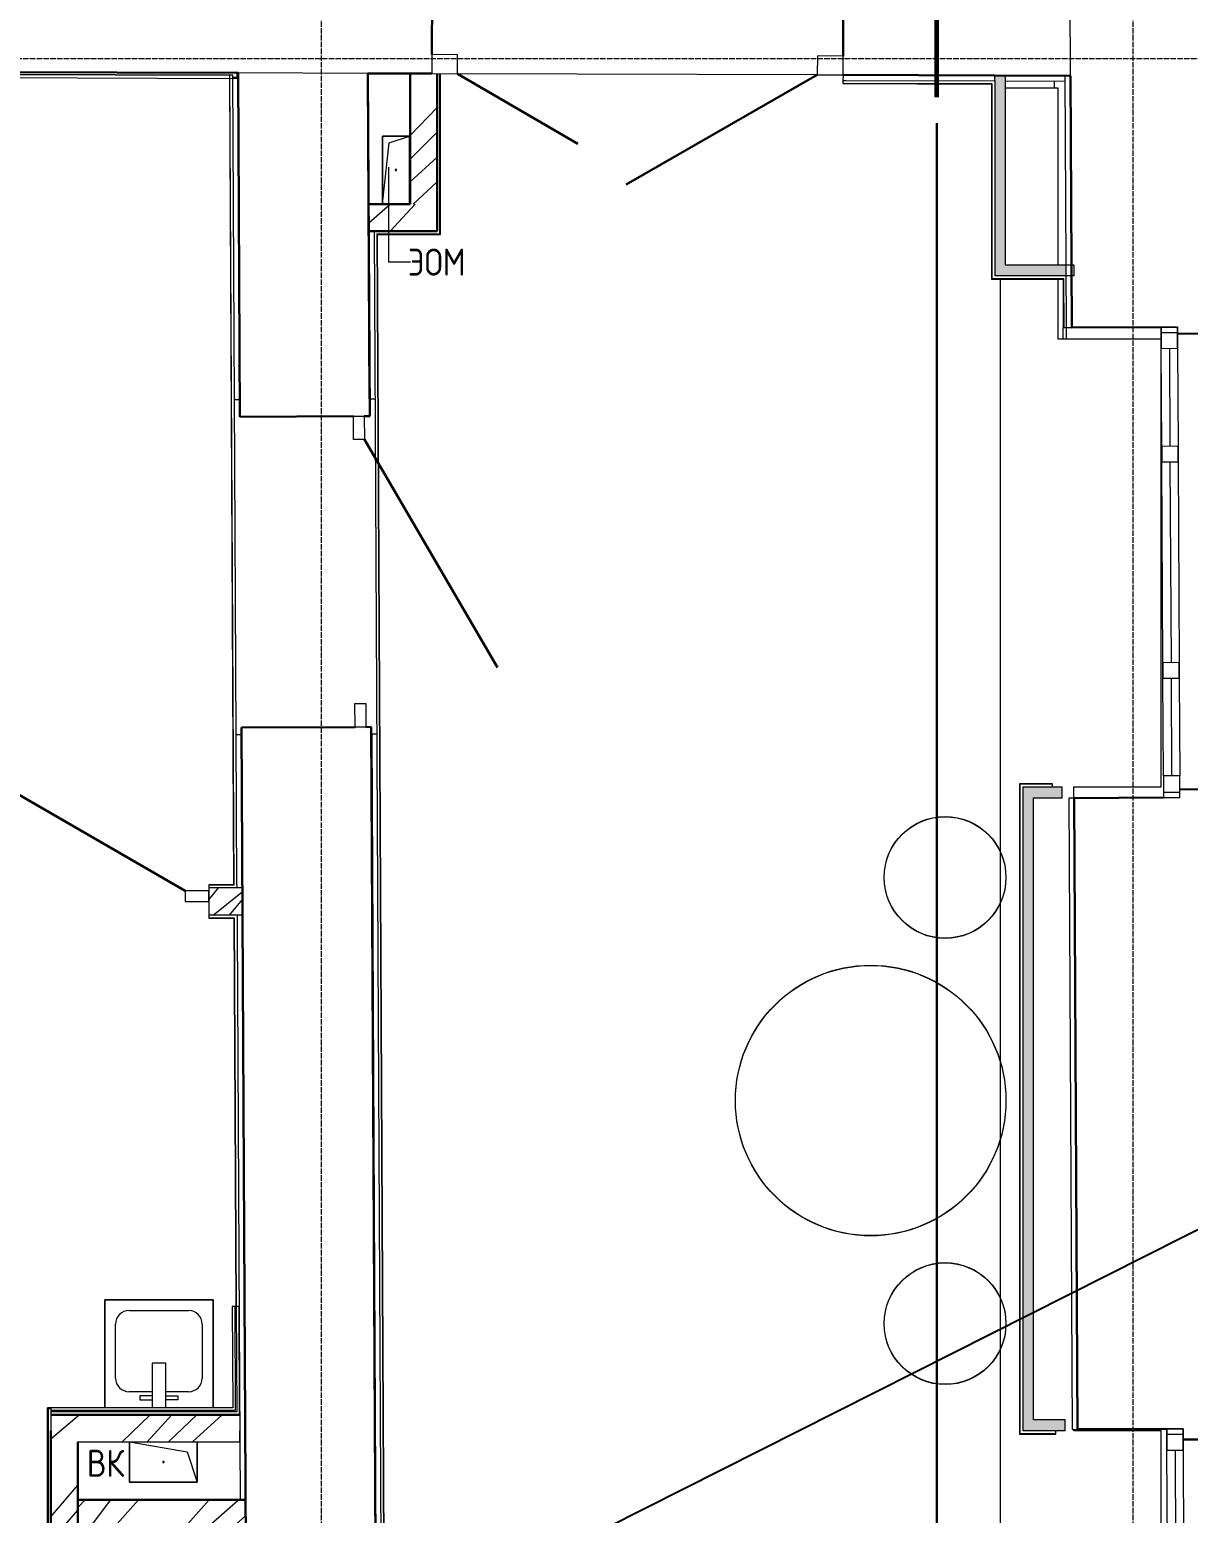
# Model space of a CAD drawing. Header units: millimetres. Extents: x -32 to 417638015, y -35 to 175284279.
# Drawn here: x 416263676 to 416267959, y 175262865 to 175268351 of the extents above; entities that cross this region are included whole.
import ezdxf
from ezdxf import colors
from ezdxf.entities.mleader import LeaderData, LeaderLine
from ezdxf.math import Vec2, Vec3

# ---------------------------------------------------------------- set-up
doc = ezdxf.new("R2010")
doc.units = ezdxf.units.MM
doc.linetypes.add('ADSK_Линия сетки', pattern=[25, 20, -2.5, 0, -2.5])
for name, color, linetype, lineweight in [('_ Окна', 7, 'Continuous', 9), ('_ЭМ_гофра', 5, 'Continuous', 60), ('_ЭМ_ТХобщее_слой', 7, 'Continuous', 30), ('Аннотация', 7, 'Continuous', 18), ('Двери', 7, 'Continuous', 9), ('Обобщенные модели', 7, 'Continuous', 18), ('Окна', 7, 'Continuous', 9), ('Оси', 253, 'Continuous', 9), ('Перекрытие', 7, 'Continuous', 18), ('Сантехника', 7, 'Continuous', 18), ('Стены внутренние', 7, 'Continuous', 18), ('Стены наружные', 7, 'Continuous', 18), ('Стены несущие', 7, 'Continuous', 30), ('Стены отделка', 7, 'Continuous', 30), ('Стены штриховка', 7, 'Continuous', 9), ('ТХ', 5, 'Continuous', 0), ('ШТРИХОВКА', 252, 'Continuous', 15), ('ЭМ_Лоток 1_2', 162, 'Continuous', 30)]:
    doc.layers.add(name, color=color, linetype=linetype, lineweight=lineweight)
doc.layers.add('_ЭМ_Надписи', color=7, linetype='Continuous')
doc.layers.add('ЭОМ_Лотки рабочие', color=5, linetype='Continuous')
doc.styles.add('GOST Common_5', font='GOST_Common.ttf', dxfattribs={"width": 0.9, "height": 200})
doc.styles.add('ЭОМ', font='isocpeur.ttf', dxfattribs={"width": 0.85, "height": 250})
doc.linetypes.add('Cable in the tray', pattern='A,5,[130,ltypeshp.shx,S=1,R=0,X=0,Y=0],1.5,[130,ltypeshp.shx,S=1.5,R=90,X=0,Y=-1],1,[130,ltypeshp.shx,S=1,R=0,X=0.5,Y=0],5', length=12.5)
pattern_1 = [(45, (-31496.66335460375, 188.9018102923583), (-269.4076836320746, 269.4076836320746), []), (45, (-31406.86075460375, 188.9018102923583), (-269.4076836320746, 269.4076836320746), []), (45, (-31317.05815460374, 188.9018102923583), (-269.4076836320746, 269.4076836320746), []), (45, (-31227.25535460375, 188.9018102923583), (-269.4076836320746, 269.4076836320746), [])]

# ---------------------------------------------------------------- blocks, each defined once
blk = doc.blocks.new('ТХ 1 этаж.')
at = {"layer": 'ТХ', "color": 252, "true_color": 0x939598}
for centre, radius in [((9718.055294255304, 32150.52583699708), 225), ((9443.055294255304, 31325.52583699708), 500), ((9718.055294255304, 30500.52583699708), 225)]:
    blk.add_circle(centre, radius, dxfattribs=at)
blk = doc.blocks.new('1 этаж')
at = {"layer": 'Стены внутренние', "lineweight": 9}
h = blk.add_hatch(dxfattribs=at)
h.set_pattern_fill('ANSI34', color=8, scale=20, style=0)
h.set_pattern_definition(pattern_1)
h.paths.add_polyline_path([(984.2044391382078, 36677.89882050004), (884.2044391381787, 36678.22521230298), (884.2044391381787, 36195.29569990413), (984.2044391382078, 36195.29569990413)])
at = {"layer": 'Стены внутренние'}
for points in [[(3085.07089475391, 35969.84907961538), (3085.07089475391, 36671.04176459833), (3045.07089475391, 36670.32131874695), (3045.070894753851, 35969.84907961538), (3083.288979771751, 35969.84907961538)], [(3084.403145903198, 35929.84907961539), (3309.563614392566, 35929.84907961539), (3309.360298857122, 35969.84907961538), (3045.070894753851, 35969.84907961538), (3045.070894753851, 35929.84907961539), (3065.070894753793, 35929.84907961539)], [(3148.576997897704, 31699.14987722742), (3188.576997897733, 31699.14987722742), (3188.576997897733, 34039.9214191869), (3148.576997897704, 34039.9214191869), (3148.576997897704, 32549.90413495728)], [(3188.576997897733, 33999.92141918691), (3294.372898338101, 33999.92141918691), (3294.372898338101, 34039.9214191869), (3188.576997897733, 34039.9214191869), (3188.576997897733, 34004.92548643961)], [(3291.270585055056, 31659.14987722738), (3306.067463286832, 31659.14987722738), (3306.067463286832, 31699.14987722742), (3148.576997897704, 31699.14987722742), (3148.576997897704, 31659.14987722738), (3265.798696288344, 31659.14987722738)]]:
    blk.add_hatch(color=8, dxfattribs=at).paths.add_polyline_path(points)
at = {"layer": 'Стены внутренние', "lineweight": 9}
h = blk.add_hatch(dxfattribs=at)
h.set_pattern_fill('ANSI34', color=8, scale=20, style=0)
h.set_pattern_definition(pattern_1)
h.paths.add_polyline_path([(730.5541737288004, 36195.29569990413), (731.0681893003057, 36095.29569990415), (984.2044391382078, 36095.29569990415), (984.2044391382078, 36195.29569990413)])
at = {"layer": 'Стены внутренние'}
h = blk.add_hatch(dxfattribs=at)
h.set_pattern_fill('ANSI32', color=8, scale=10, style=0)
h.set_pattern_definition([(45, (-31496.66335460375, 188.9018102923583), (-67.35192090801866, 67.35192090801866), []), (45, (-31451.76205460375, 188.9018102923583), (-67.35192090801866, 67.35192090801866), [])])
h.paths.add_polyline_path([(-1010.682499791088, 33666.40181029237), (-5810.587104744482, 33666.4018102924), (-5810.587104744482, 33566.4018102924), (-1010.682499791088, 33566.4018102924)])
h.paths.add_polyline_path([(263.5462126448401, 33666.50461204861), (139.317500208912, 33666.40181029237), (139.317500208912, 33616.40181029239), (139.317500208912, 33566.40181029236), (264.0607566334074, 33566.40181029236)])
at = {"layer": 'Стены внутренние', "lineweight": 9}
h = blk.add_hatch(dxfattribs=at)
h.set_pattern_fill('ANSI34', color=8, scale=20, style=0)
h.set_pattern_definition(pattern_1)
h.paths.add_polyline_path([(-344.2340735232283, 31618.69854756811), (254.0719904802099, 31618.69854756807), (253.5579749087046, 31718.69854756808), (-345.8523658807972, 31718.69854756808), (-444.2340735232574, 31718.69854756808), (-444.2340735232574, 31658.6985475681), (-444.2340735232574, 28998.69854756808), (-344.2340735232283, 28998.69854756808)])
h.paths.add_polyline_path([(275.1765314766089, 31403.8652142348), (-344.2340735232283, 31403.8652142348), (-344.2340735232283, 31303.86521423478), (275.6905470481142, 31303.86521423478)])
h.paths.add_polyline_path([(176.7659264767717, 28898.69854756813), (286.7659264767426, 28898.69854756813), (286.7659264767426, 28998.69854756811), (-444.2340735232865, 28998.69854756811), (-444.2340735232865, 28898.69854756813), (153.4765671492787, 28898.69854756813)])
at = {"layer": '_ Окна', "color": 8, "lineweight": 18}
for p, q in [((3660.530424998686, 35740.52968003858), (3720.529649941074, 35740.8346494022)), ((3660.937050816832, 35660.53071344874), (3660.530424998686, 35740.52968003858)), ((3720.529649941074, 35740.8346494022), (3720.93627575922, 35660.83568281234)), ((3720.93627575922, 35660.83568281234), (3660.937050816832, 35660.53071344874)), ((3662.766866998489, 35300.53536379441), (3722.766091940877, 35300.84033315802)), ((3663.071836362099, 35240.53613885202), (3662.766866998489, 35300.53536379441)), ((3722.766091940877, 35300.84033315802), (3723.071061304486, 35240.84110821563)), ((3723.071061304486, 35240.84110821563), (3663.071836362099, 35240.53613885202)), ((3666.833125179949, 34500.5456978959), (3726.832350122337, 34500.85066725951)), ((3667.138094543558, 34440.54647295352), (3666.833125179949, 34500.5456978959)), ((3726.832350122337, 34500.85066725951), (3727.137319485946, 34440.85144231712)), ((3727.137319485946, 34440.85144231712), (3667.138094543558, 34440.54647295352)), ((3728.967135667603, 34080.8560926628), (3668.967910725215, 34080.55112329919)), ((3668.967910725215, 34080.55112329919), (3669.374536543361, 34000.55215670934)), ((3729.373761485749, 34000.85712607295), (3728.967135667603, 34080.8560926628)), ((3669.374536543361, 34000.55215670934), (3729.373761485749, 34000.85712607295)), ((3681.239708509528, 31666.21564056787), (3741.238933451915, 31666.52060993147)), ((3681.646334327674, 31586.21667397802), (3681.239708509528, 31666.21564056787)), ((3741.238933451915, 31666.52060993147), (3741.645559270061, 31586.52164334162)), ((3741.645559270061, 31586.52164334162), (3681.646334327674, 31586.21667397802))]:
    blk.add_line(p, q, dxfattribs=at)
at = {"layer": '_ Окна', "color": 8}
for p, q in [((3660.632081453223, 35720.52993839113), (3720.63130639561, 35720.83490775473)), ((3690.936663288011, 35660.68319813054), (3692.766479469666, 35300.68784847621)), ((3693.071448833276, 35240.68862353382), (3696.832737651123, 34500.69818257771)), ((3697.137707014733, 34440.69895763532), (3698.967523196388, 34080.70360798099)), ((3669.272880088824, 34020.5518983568), (3729.272105031212, 34020.85686772041)), ((3681.341364964064, 31646.2158989204), (3741.340589906452, 31646.52086828401)), ((3711.645946798852, 31586.36915865982), (3713.475762980508, 31226.37380900549))]:
    blk.add_line(p, q, dxfattribs=at)
at = {"layer": 'Аннотация', "color": 8, "lineweight": 9}
for p, q in [((804.634384998004, 36331.58956290755), (804.634384998004, 35981.99626446558)), ((804.634384998004, 35981.99626446558), (884.8365773899131, 35981.99626446558))]:
    blk.add_line(p, q, dxfattribs=at)
at = {"layer": 'Двери', "color": 8}
for p, q in [((964.5209298410279, 36747.96343872056), (964.2924567959498, 36677.96381157821)), ((1059.520423819928, 36747.65336815938), (964.5209298410279, 36747.96343872056)), ((1059.29195077485, 36677.65374101703), (1059.520423819928, 36747.65336815938)), ((2389.513339524532, 36743.31238030289), (2389.284866479454, 36673.31275316055)), ((2484.512833503432, 36743.00230974171), (2389.513339524532, 36743.31238030289)), ((2484.284360458354, 36673.00268259938), (2484.512833503432, 36743.00230974171)), ((964.2924567959498, 36677.96381157821), (1059.29195077485, 36677.65374101703)), ((2389.284866479454, 36673.31275316055), (2484.284360458354, 36673.00268259938)), ((674.5826672530325, 35411.411635219), (714.5821388394879, 35411.61723873147)), ((675.0298548926625, 35324.41278451846), (674.5826672530325, 35411.411635219)), ((714.5821388394879, 35411.61723873147), (715.0293264791178, 35324.61838803093)), ((715.0293264791178, 35324.61838803093), (675.0298548926625, 35324.41278451846)), ((680.0465805970209, 34348.42567780895), (720.0460521834719, 34348.63128132142)), ((680.4937682366509, 34261.42682710841), (680.0465805970209, 34348.42567780895)), ((720.0460521834719, 34348.63128132142), (720.4932398231019, 34261.63243062088)), ((720.4932398231019, 34261.63243062088), (680.4937682366509, 34261.42682710841)), ((52.31750020892105, 33656.40181029238), (52.31750020892093, 33616.40181029238)), ((139.3175002089208, 33656.40181029238), (52.31750020892105, 33656.40181029238)), ((139.3175002089206, 33616.40181029238), (139.3175002089208, 33656.40181029238)), ((52.31750020892093, 33616.40181029238), (139.3175002089206, 33616.40181029238))]:
    blk.add_line(p, q, dxfattribs=at)
at = {"layer": 'Двери', "color": 8, "lineweight": 30}
for p, q in [((1059.29195077485, 36677.65374101703), (1504.45220365569, 36418.69940285089)), ((2389.284866479454, 36673.31275316055), (1682.147882410178, 36268.11861973633)), ((715.0293264791178, 35324.61838803093), (1207.367491737666, 34481.8971227066)), ((52.31750020892099, 33656.40181029238), (-792.9232938846883, 34144.40181029238))]:
    blk.add_line(p, q, dxfattribs=at)
at = {"layer": 'Обобщенные модели', "color": 8}
for p, q in [((781.6894055942546, 36196.79244612488), (781.6894055942546, 36446.79244612488)), ((781.6894055942546, 36446.79244612488), (881.6894055942545, 36446.79244612488)), ((881.6894055942545, 36446.79244612488), (781.6894055942546, 36446.79244612488)), ((781.6894055942546, 36446.79244612488), (781.6894055942546, 36196.79244612488)), ((806.6894055942474, 36421.79244612488), (881.6894055942545, 36446.79244612488)), ((881.6894055942545, 36446.79244612488), (881.6894055942545, 36196.79244612488)), ((881.6894055942545, 36196.79244612488), (881.6894055942545, 36446.79244612488)), ((781.6894055942546, 36196.79244612488), (806.6894055942474, 36421.79244612488)), ((881.6894055942545, 36196.79244612488), (781.6894055942546, 36196.79244612488)), ((781.6894055942546, 36196.79244612488), (881.6894055942545, 36196.79244612488)), ((-153.0515686651953, 31468.69854756808), (-153.0515686651945, 31618.69854756808)), ((-153.0515686651945, 31618.69854756808), (59.44843133480811, 31581.19854756809)), ((-153.0515686651945, 31618.69854756808), (-153.0515686651953, 31468.69854756808)), ((96.94843133481034, 31618.69854756808), (96.94843133480951, 31468.69854756808)), ((96.94843133480951, 31468.69854756808), (96.94843133481034, 31618.69854756808)), ((59.44843133480811, 31581.19854756809), (96.94843133480951, 31468.69854756808)), ((96.94843133480951, 31468.69854756808), (-153.0515686651953, 31468.69854756808)), ((-153.0515686651953, 31468.69854756808), (96.94843133480951, 31468.69854756808))]:
    blk.add_line(p, q, dxfattribs=at)
for centre, radius, start, end in [((831.6894055942539, 36321.79244612488), 2.500000000000002, 0, 180), ((831.6894055942539, 36321.79244612488), 2.500000000000002, 180, 0), ((831.6894055942539, 36321.79244612488), 2.499999999999999, 59.99999999993758, 164.9999999998042), ((831.6894055942539, 36321.79244612488), 2.500000000000002, 195.0000000001958, 270), ((831.6894055942539, 36321.79244612488), 2.499999999999998, 300.0000000000624, 0), ((-28.05156866519246, 31543.69854756808), 2.500000000000002, 89.99999999999939, 269.9999999999986), ((-28.05156866519246, 31543.69854756808), 2.500000000000002, 105.0000000000263, 180), ((-28.05156866519246, 31543.69854756808), 2.499999999999998, 209.9999999999998, 269.999999999999), ((-28.05156866519246, 31543.69854756808), 2.500000000000002, 269.9999999999992, 89.99999999999939), ((-28.05156866519246, 31543.69854756808), 2.499999999999999, 329.9999999999999, 74.99999999997327)]:
    blk.add_arc(centre, radius, start, end, dxfattribs=at)
at = {"layer": 'Окна', "color": 8}
for p, q in [((3720.529649941074, 35740.8346494022), (3660.530424998686, 35740.52968003858)), ((3660.530424998686, 35740.52968003858), (3660.937050816832, 35660.53071344874)), ((3720.93627575922, 35660.83568281234), (3720.529649941074, 35740.8346494022)), ((3662.766866998397, 35300.53536379441), (3660.937050816741, 35660.53071344874)), ((3720.936275759217, 35660.83568281234), (3722.766091940873, 35300.84033315802)), ((3662.766866998489, 35300.53536379441), (3663.071836362099, 35240.53613885202)), ((3723.071061304486, 35240.84110821563), (3722.766091940877, 35300.84033315802)), ((3666.833125179854, 34500.5456978959), (3663.071836362006, 35240.53613885202)), ((3723.071061304482, 35240.84110821563), (3726.83235012233, 34500.85066725951)), ((3666.833125179949, 34500.5456978959), (3667.138094543558, 34440.54647295352)), ((3727.137319485946, 34440.85144231712), (3726.832350122337, 34500.85066725951)), ((3668.967910725119, 34080.55112329918), (3667.138094543463, 34440.54647295352)), ((3727.137319485939, 34440.85144231712), (3728.967135667595, 34080.8560926628)), ((3668.967910725215, 34080.55112329919), (3669.374536543361, 34000.55215670934)), ((3729.373761485749, 34000.85712607295), (3728.967135667603, 34080.8560926628)), ((3669.374536543361, 34000.55215670934), (3729.373761485749, 34000.85712607295)), ((3741.238933451915, 31666.52060993147), (3681.239708509528, 31666.21564056787)), ((3681.239708509528, 31666.21564056787), (3681.646334327674, 31586.21667397802)), ((3741.645559270061, 31586.52164334162), (3741.238933451915, 31666.52060993147)), ((3683.476150509238, 31226.22132432369), (3681.646334327582, 31586.21667397802)), ((3741.645559270059, 31586.52164334162), (3743.475375451714, 31226.5262936873))]:
    blk.add_line(p, q, dxfattribs=at)
at = {"layer": 'Оси', "color": 8, "linetype": 'ADSK_Линия сетки'}
for p, q in [((556.7659264766962, -4162.595295516289), (556.7659264767744, 44411.90026894405)), ((3556.765926476695, -4162.595295516295), (3556.765926476774, 44411.90026894404)), ((-9557.527964694336, 36733.90181029197), (56672.20057343828, 36733.90181029175))]:
    blk.add_line(p, q, dxfattribs=at)
at = {"layer": 'Перекрытие', "color": 8}
for p, q in [((2389.284866479458, 36673.31275316056), (1059.291950774845, 36677.65374101704)), ((3280.070894753881, 36623.90181029192), (3085.07089475391, 36623.90181029192)), ((3280.070894753881, 35969.84907961533), (3280.070894753881, 36623.90181029192)), ((3065.070894753881, 35918.00746823699), (3065.070894753793, 20875.24350879388)), ((3280.070894753881, 35695.81608987834), (3280.070894753881, 35917.84907961535)), ((3660.753187395574, 35695.81608987834), (3280.070894753881, 35695.81608987834)), ((3660.753187395574, 34039.92141918687), (3660.753187395574, 35695.81608987834)), ((3337.070894753881, 33998.863094388), (3337.070894753881, 34039.92141918687)), ((3337.070894753881, 34039.92141918687), (3660.753187395574, 34039.92141918687)), ((3337.070894753881, 31659.16488684291), (3337.070894753881, 31664.46626890172)), ((3660.753187395574, 31659.16488684291), (3337.070894753881, 31659.16488684291)), ((3660.753187395574, 30011.09013091902), (3660.753187395574, 31659.16488684291))]:
    blk.add_line(p, q, dxfattribs=at)
at = {"layer": 'Сантехника', "color": 8}
for p, q in [((-244.6835068876971, 32143.69854756809), (-244.6835068876972, 31743.69854756809)), ((155.3164931123029, 32143.69854756809), (-244.6835068876971, 32143.69854756809)), ((-244.6835068876971, 32143.69854756809), (155.3164931123029, 32143.69854756809)), ((-244.6835068876972, 31743.69854756809), (-244.6835068876971, 32143.69854756809)), ((-154.6827688807973, 32103.69928624158), (65.31649311230792, 32103.69928624158)), ((155.3164931123028, 31743.69854756809), (155.3164931123029, 32143.69854756809)), ((155.3164931123029, 32143.69854756809), (155.3164931123028, 31743.69854756809)), ((-204.6827688807972, 31853.69780889873), (-204.6827688807972, 32053.69928624158)), ((115.3164931123029, 32053.69928624159), (115.3164931123029, 31853.69780889873)), ((-69.68355949511137, 31908.71146304315), (-69.68355949511138, 31743.69854756809)), ((-19.68345428034142, 31908.71146304315), (-69.68355949511137, 31908.71146304315)), ((-19.68345428034143, 31743.69854756809), (-19.68345428034142, 31908.71146304315)), ((-69.68355949511138, 31803.69780889873), (-154.6827688807974, 31803.69780889873)), ((-114.6835594951114, 31788.69855320742), (-114.6835594951114, 31773.69855825496)), ((-69.68355949511138, 31788.69855320742), (-114.6835594951114, 31788.69855320742)), ((-114.6835594951114, 31773.69855825496), (-69.68355949511138, 31773.69855825496)), ((65.31649311229727, 31803.69780889873), (-19.68345428034143, 31803.69780889873)), ((-19.68345428034143, 31788.69854192759), (25.31649311230284, 31788.69854192759)), ((25.31649311230284, 31773.69852500465), (-19.68345428034143, 31773.69852500465)), ((25.31649311230284, 31788.69854192759), (25.31649311230284, 31773.69852500465))]:
    blk.add_line(p, q, dxfattribs=at)
for centre, radius, start, end in [((-154.6827688807972, 32053.69928624158), 49.99999999999994, 89.99999999999959, 180), ((65.316493112308, 32053.69928624159), 49.99999999999496, 0, 89.99999999999959), ((-154.6827688807973, 31853.69780889873), 50.00000000000004, 180, 270.0000000000004), ((65.31649311229735, 31853.69780889873), 50.00000000000545, 270.0000000000004, 0)]:
    blk.add_arc(centre, radius, start, end, dxfattribs=at)
at = {"layer": 'Стены внутренние', "color": 8}
for p, q in [((3266.035305116675, 36623.90181029192), (3265.90035628411, 36650.45144552724)), ((3310.753177957959, 35695.81608987834), (3310.534946167056, 35738.7506920842))]:
    blk.add_line(p, q, dxfattribs=at)
at = {"layer": 'Стены наружные', "color": 8}
blk.add_line((3298.753022944409, 35695.81608987834), (3298.535101178568, 35738.68969821148), dxfattribs=at)
at = {"layer": 'Стены несущие', "color": 8}
for p, q in [((964.5209298410336, 36747.96343872056), (965.5327390406746, 37057.9617874938)), ((2485.524642703036, 37053.00065851498), (2484.512833503424, 36743.00230974171)), ((248.0548270774598, 36680.30155249112), (-5810.587104744482, 36700.07646312586)), ((254.5882155952568, 35409.25279833801), (248.0548270774598, 36680.30155249116)), ((964.2924567959271, 36677.96381157821), (728.0692213478324, 36678.73482485536)), ((728.0692213478324, 36678.73482485536), (734.2636292559037, 35475.15342602796)), ((734.581874632684, 35411.72004048772), (728.0692213478324, 36678.73482485536)), ((884.2044391381787, 36678.22521230298), (884.2044391381787, 36195.29569990413)), ((984.2044391382078, 36095.29569990415), (984.2044391382369, 36677.89882050005)), ((3325.800466793589, 36670.25604300792), (2484.284360458376, 36673.00268259938)), ((3325.800466793502, 36670.25604300792), (3330.534687814565, 35738.85234853873)), ((884.2044391381787, 36195.29569990413), (730.5541737288004, 36195.29569990413)), ((731.0681893003057, 36095.29569990415), (984.2044391382078, 36095.29569990415)), ((3330.534687814565, 35738.85234853873), (3660.530424998695, 35740.5296800386)), ((3720.656720509229, 35715.83497234287), (3840.65517039306, 35716.4449110701)), ((254.5882155952568, 35409.25279833801), (674.5826672530384, 35411.411635219)), ((714.5821388394979, 35411.61723873149), (734.581874632684, 35411.72004048772)), ((680.4937682366581, 34261.4268271084), (260.4993165788474, 34259.26799022742)), ((300.3481856434373, 26506.80458761996), (260.4993165788474, 34259.26799022742)), ((740.4929756163037, 34261.7352323771), (720.4932398231176, 34261.63243062087)), ((780.3418446808937, 26509.27182976961), (740.4929756163037, 34261.7352323771)), ((740.6453863084898, 34235.16984821667), (780.4078500086034, 26509.27216904729)), ((3849.219726687734, 34031.46667727138), (3729.221276803903, 34030.85673854414)), ((3669.374536543357, 34000.55215670934), (3339.378799359227, 33998.87482520948)), ((3339.378799359227, 33998.87482520948), (3351.243971325399, 31664.53830906802)), ((-344.2340735232283, 31718.69854756808), (-444.2340735232574, 31718.69854756808)), ((253.5579749087046, 31718.69854756808), (-345.8523658807972, 31718.69854756808)), ((-444.2340735232574, 31658.69854756807), (-444.2340735232574, 28898.6985475681)), ((3351.243971325399, 31664.53830906802), (3681.239708509529, 31666.21564056788)), ((-344.2340735232283, 28998.69854756808), (-344.2340735232283, 31618.69854756811)), ((3741.442246360995, 31626.52112663657), (3861.440696244739, 31627.13106536377)), ((275.1765314766089, 31403.8652142348), (-344.2340735232283, 31403.8652142348))]:
    blk.add_line(p, q, dxfattribs=at)
at = {"layer": 'Стены отделка', "color": 8, "lineweight": 9}
for p, q in [((-5810.652382757355, 36680.07656965659), (244.1924602222862, 36660.31405240865)), ((228.0953494709393, 36672.36665597746), (-5770.587104744482, 36691.94586379216)), ((216.1566728461185, 36660.40555892054), (231.4846364569385, 33678.40181029236)), ((248.139544583566, 36663.82004672088), (228.1398087903799, 36663.71724496466)), ((244.1924602222862, 36660.31405240865), (244.2577382351737, 36680.3139458779)), ((884.2044391381787, 36655.26550223907), (884.2044391381787, 36195.29569990413)), ((996.2044391382078, 36085.29569990412), (996.2044391382369, 36677.8596534837)), ((2484.219082444586, 36653.00278913013), (2484.179915637564, 36641.00285304857)), ((2484.284360456135, 36673.00268259938), (2484.219082443684, 36653.00278913013)), ((2484.219082443684, 36653.00278913013), (2494.219029178843, 36652.97015012369)), ((2484.284360458376, 36673.00268259938), (2484.284360456135, 36673.00268259938)), ((3045.07089475391, 36651.17221478814), (3045.070894753851, 35929.84907961535)), ((3085.07089475391, 36651.04165806694), (3305.735991986177, 36650.32142527765)), ((3085.07089475391, 35969.84907961533), (3085.07089475391, 36651.04165806698)), ((3305.735991986177, 36650.32142527765), (3305.801269999065, 36670.32131874692)), ((3325.800466793502, 36670.25604300792), (3305.80072514608, 36670.15438655337)), ((3310.534946167056, 35738.75069208418), (3305.80072514608, 36670.15438655337)), ((2484.179915637564, 36641.00285304857), (3033.070894753851, 36639.2113178857)), ((3033.070894753851, 36639.2113178857), (3033.070894753851, 35919.84907961535)), ((884.2044391381787, 36195.29569990413), (752.5853923440154, 36195.29569990413)), ((751.0722411146562, 36095.29569990415), (800.4075858022552, 26509.37497080348)), ((812.4074272784928, 26509.43665185728), (763.1341597985593, 36083.29569990416)), ((763.1341597985593, 36083.29569990416), (994.2044391381787, 36083.29569990415)), ((3338.663850677956, 35969.84907961533), (3085.07089475391, 35969.84907961533)), ((3338.663850677956, 35929.84907961535), (3338.663850677956, 35969.84907961533)), ((3035.070894753881, 35917.84907961535), (3297.624454039673, 35917.84907961535)), ((3338.663850677956, 35929.84907961535), (3045.07089475391, 35929.84907961535)), ((3297.624454039586, 35917.84907961535), (3298.535101178597, 35738.6896982115)), ((3298.535101178597, 35738.6896982115), (3330.534687814477, 35738.85234853873)), ((234.2624225291947, 35472.58334196768), (254.2621583224391, 35472.68614372391)), ((240.6361314159003, 34232.59972278758), (234.262422529282, 35472.58334196765)), ((734.2636292559037, 35475.15342602796), (754.2633650495554, 35475.25622778418)), ((260.6358672091446, 34232.7025245438), (240.6361314159003, 34232.59972278758)), ((760.6451221021416, 34235.27264997289), (740.6453863084898, 34235.16984821667)), ((3136.576997897733, 34051.92141918685), (3136.576997897733, 31649.14987722736)), ((3259.108136019349, 34051.92141918685), (3138.576997897704, 34051.92141918685)), ((3148.576997897733, 34039.92141918685), (3148.576997897733, 31659.14987722736)), ((3148.576997897733, 34039.92141918685), (3294.372898338101, 34039.92141918685)), ((3259.169130679948, 34039.92141918685), (3259.108136019349, 34051.92141918685)), ((3294.372898338101, 33999.92141918687), (3294.372898338101, 34039.92141918685)), ((3188.576997897733, 33999.92141918687), (3294.372898338101, 33999.92141918687)), ((3188.576997897733, 31699.14987722738), (3188.576997897733, 33999.92141918687)), ((3339.378799359169, 33998.87482520951), (3319.379057711718, 33998.77316875494)), ((3319.379057711718, 33998.77316875494), (3331.24422967789, 31664.43665261348)), ((139.317500208912, 33678.40181029236), (139.317500208912, 33554.40181029237)), ((231.4846364569385, 33678.40181029236), (139.317500208912, 33678.40181029236)), ((139.317500208912, 33666.40181029237), (139.317500208912, 33656.40181029239)), ((243.4950752944569, 33676.40181029236), (243.5464768516249, 33666.40181029237)), ((139.317500208912, 33554.40181029237), (232.1220157656062, 33554.40181029237)), ((232.1220157656062, 33554.40181029237), (239.5020983080904, 32118.63158237892)), ((244.0604924231302, 33566.40181029236), (244.3175002088828, 33516.40181029236)), ((251.5019397839496, 32118.69326343265), (226.5022700424015, 32118.56476123735)), ((226.5022700424015, 32118.56476123735), (228.4291407529672, 31743.69854756808)), ((253.5579749087046, 31718.69854756808), (251.5019397839496, 32118.69326343265)), ((251.8095293400111, 32058.85275020243), (255.1762672663317, 31403.86521423479)), ((-444.2340735232574, 31743.69854756809), (-456.2340735232574, 31743.69854756809)), ((-456.2340735232574, 28886.6985475681), (-456.2340735232574, 31743.69854756809)), ((-454.2340735232283, 31741.69854756808), (-444.2340735232574, 31741.69854756808)), ((228.4291407529963, 31743.69854756808), (-444.2340735232574, 31743.69854756809)), ((-444.2340735232574, 31743.6985475681), (-444.2340735232574, 31658.6985475681)), ((254.0719904802681, 31618.69854756807), (254.0719904802681, 31658.69854756807)), ((3306.067463286832, 31659.14987722736), (3148.576997897733, 31659.14987722739)), ((3306.067463286832, 31699.14987722738), (3188.576997897733, 31699.14987722738)), ((3271.331321360165, 31647.14987722736), (3271.270326699479, 31659.14987722739)), ((3306.067463286832, 31659.14987722736), (3306.067463286832, 31699.14987722738)), ((3331.24422967789, 31664.43665261348), (3351.243971325341, 31664.53830906802)), ((-444.2340735232574, 28898.6985475681), (-444.2340735232574, 31610.69854756807)), ((-344.2340735232283, 31618.69854756811), (254.0719904802681, 31618.69854756807)), ((3138.576997897704, 31647.14987722739), (3271.331321360165, 31647.14987722736))]:
    blk.add_line(p, q, dxfattribs=at)
at = {"layer": 'Стены штриховка', "color": 8}
for p, q in [((3325.800466793589, 36670.25604300792), (3323.868926874246, 37050.26437149105)), ((228.1056300095806, 36670.36661176948), (-5760.587104744453, 36689.91321395872)), ((233.4949431894347, 33676.4018102924), (218.0950495902216, 36672.39929613653)), ((234.262422529282, 35472.58334196765), (228.0953494709393, 36672.36665597746)), ((728.0692213478324, 36678.73482485536), (248.0548270774598, 36680.30155249116)), ((994.2044391381787, 36083.29569990415), (994.2044391381787, 36677.86618131975)), ((2494.219029178843, 36652.97015012369), (3045.07089475391, 36651.17221478814)), ((3045.070894753851, 36651.17221478814), (3045.07089475391, 36671.17232131952)), ((3085.07089475391, 36651.04165806694), (3085.07089475391, 36671.04176459834)), ((2484.186443438724, 36643.00284239548), (3035.070894753881, 36641.20480070273)), ((3035.070894753881, 36641.20480070276), (3035.070894753881, 35917.84907961532)), ((761.1238400178845, 36085.29569990413), (810.4074536990956, 26509.42637168165)), ((761.1238400178845, 36085.29569990413), (996.2044391382078, 36085.29569990412)), ((994.2044391381787, 36083.29569990415), (996.2044391382078, 36083.29569990415)), ((996.2044391382078, 36083.29569990415), (996.2044391382078, 36085.29569990412)), ((3033.070894753851, 35919.84907961535), (3299.614314098493, 35919.84907961535)), ((3033.070894753851, 35919.84907961535), (3033.070894753851, 35917.84907961535)), ((3033.070894753851, 35917.84907961535), (3035.070894753881, 35917.84907961535)), ((3299.614314098435, 35919.84907961535), (3300.53507534333, 35738.69986385693)), ((243.4950752944569, 33676.40181029236), (240.6361314159003, 34232.59972278758)), ((3138.576997897704, 34051.92141918685), (3136.576997897733, 34051.92141918685)), ((3259.118301796116, 34049.92141918685), (3136.576997897821, 34049.92141918685)), ((3138.576997897704, 34051.92141918685), (3138.576997897704, 31647.14987722736)), ((233.4949431893474, 33676.40181029236), (139.3175002088828, 33676.40181029236)), ((263.5467410619021, 33666.40181029237), (139.317500208912, 33666.40181029237)), ((264.0607566334074, 33566.40181029236), (139.317500208912, 33566.40181029236)), ((139.317500208912, 33556.4018102924), (234.1117618751596, 33556.4018102924)), ((234.1117618751596, 33556.4018102924), (241.5020718873129, 32118.64186255453)), ((244.3175002088828, 33516.40181029236), (251.8095293400111, 32058.85275020243)), ((235.5021511493833, 32118.61102202766), (237.4755210490548, 31734.6985475681)), ((241.5020718873129, 32118.64186255453), (243.5064412463689, 31728.69854756807)), ((-454.2340735232283, 31741.69854756809), (-454.2340735232283, 28888.69854756813)), ((237.4755210490548, 31734.69854756811), (-444.2340735232574, 31734.69854756811)), ((243.5064412463689, 31728.69854756808), (-444.2340735233447, 31728.69854756807)), ((3136.576997897733, 31649.14987722736), (3271.321155583399, 31649.14987722739)), ((3136.576997897733, 31649.14987722736), (3136.576997897733, 31647.14987722736)), ((3136.576997897733, 31647.14987722736), (3138.576997897704, 31647.14987722739))]:
    blk.add_line(p, q, dxfattribs=at)
at = {"layer": 'ЭОМ_Лотки рабочие'}
blk.add_blockref('ТХ 1 этаж.', (-6856.491728035588, 1554.379405807718), dxfattribs=at)
at = {"layer": 'Аннотация', "color": 8, "style": 'GOST Common_5', "width": 0.9}
blk.add_text('ЭОМ', height=100, rotation=359.9999999999989, dxfattribs=at).set_placement((875.8365773899113, 35930.75060519496))
blk.add_text('ВК', height=100, dxfattribs=at).set_placement((-310.9837155313289, 31488.98491677205))
blk = doc.blocks.new('_ЭМ_ТХ2_1этаж')
at = {"layer": 'ТХ', "color": 252, "true_color": 0x939598}
for centre, radius in [((120865.9461737785, -37042.98543196407), 225), ((120590.9461737785, -37867.98543196407), 500), ((120865.9461737785, -38692.98543196407), 225)]:
    blk.add_circle(centre, radius, dxfattribs=at)

msp = doc.modelspace()

# ---------------------------------------------------------------- linework, layer by layer
at = {"layer": '_ЭМ_гофра', "linetype": 'ByBlock'}
msp.add_lwpolyline([(416267029.5926038, 175268100.8516896), (416267029.5926038, 175273542.2064832), (416267465.7093627, 175273726.3339314)], dxfattribs=at)
at = {"layer": 'ЭМ_Лоток 1_2', "linetype": 'Cable in the tray', "ltscale": 50}
msp.add_lwpolyline([(416267029.5926038, 175254548.0820978), (416267029.5926038, 175268005.14303)], dxfattribs=at)

# ---------------------------------------------------------------- block references
at = {"layer": '_ЭМ_ТХобщее_слой', "lineweight": 50}
msp.add_blockref('_ЭМ_ТХ2_1этаж', (416146193.7251987, 175302259.5538031), dxfattribs=at)
at = {"layer": 'ШТРИХОВКА'}
msp.add_blockref('1 этаж', (416264198.1010904, 175231510.6631508), dxfattribs=at)

# ---------------------------------------------------------------- leaders
at = {"layer": '_ЭМ_Надписи', "color": 7, "ltscale": 5}
ml = msp.add_multileader_mtext('Standard', dxfattribs=at)
ml.set_content('{\\fGOST Common|b0|i0|c204|p34;\\W0.9;\\C256;1ЩРС-1\\fISOCPEUR|b0|i0|c204|p34;\\W0.85; Гр.24\\PИнструменты для технологии}', color=1, style='ЭОМ')
ml.set_leader_properties()
ml.build(insert=Vec2(0, 0))
ml.multileader.update_dxf_attribs({"text_left_attachment_type": 6, "text_right_attachment_type": 6, "dogleg_length": 0, "arrow_head_size": 200})
ctx = ml.context
ctx.base_point, ctx.char_height, ctx.arrow_head_size, ctx.landing_gap_size, ctx.plane_origin = Vec3(416271221.7072095, 175265541.5603347, -64.26463315267222), 250, 200, 0, Vec3(416252459.9987909, 175273091.784793, -64.26463315267222)
ctx.left_attachment, ctx.right_attachment = 6, 6
notes = []
notes.append((ctx, [(0, (1, 1, 0), (416271221.7072095, 175265541.5603347, -64.26463315267222), (1, 0), 0, [(0, [(416262464.5072698, 175261126.7334575, -64.26463315267222)], 0, [])])]))
ctx.mtext.insert, ctx.mtext.width, ctx.mtext.defined_height, ctx.mtext.flow_direction = Vec3(416271221.7072095, 175265841.5603347, -64.26463315267222), 3159.506929948178, 1367.477468661121, 5
ml = msp.add_multileader_mtext('Standard', dxfattribs=at)
ml.set_content('{\\fGOST Common|b0|i0|c204|p34;\\W0.9;\\C256;1ЩРС-1\\fISOCPEUR|b0|i0|c204|p34;\\W0.85; Гр.25\\PИнструменты для технологии}', color=1, style='ЭОМ')
ml.set_leader_properties()
ml.build(insert=Vec2(0, 0))
ml.multileader.update_dxf_attribs({"text_left_attachment_type": 6, "text_right_attachment_type": 6, "dogleg_length": 0, "arrow_head_size": 200})
ctx = ml.context
ctx.base_point, ctx.char_height, ctx.arrow_head_size, ctx.landing_gap_size, ctx.plane_origin = Vec3(416271344.1930606, 175263841.3104665, -64.26463315267222), 250, 200, 0, Vec3(416252582.484642, 175271391.5349248, -64.26463315267222)
ctx.left_attachment, ctx.right_attachment = 6, 6
notes.append((ctx, [(0, (1, 1, 0), (416271344.1930606, 175263841.3104665, -64.26463315267222), (1, 0), 0, [(0, [(416262586.9931208, 175259426.4835893, -64.26463315267222)], 0, [])])]))
ctx.mtext.insert, ctx.mtext.width, ctx.mtext.defined_height, ctx.mtext.flow_direction = Vec3(416271344.1930606, 175264141.3104665, -64.26463315267222), 3159.506929948178, 1367.477468661121, 5
for ctx, leaders in notes:
    for number, flags, end, landing, length, lines in leaders:
        leader = LeaderData()
        leader.index, (leader.has_last_leader_line, leader.has_dogleg_vector, leader.attachment_direction) = number, flags
        leader.last_leader_point, leader.dogleg_vector, leader.dogleg_length = Vec3(end), Vec3(landing), length
        for number, points, colour, breaks in lines:
            line = LeaderLine()
            line.index, line.vertices, line.color, line.breaks = number, Vec3.list(points), colors.encode_raw_color(colour), breaks
            leader.lines.append(line)
        ctx.leaders.append(leader)

doc.saveas('drawing.dxf')
